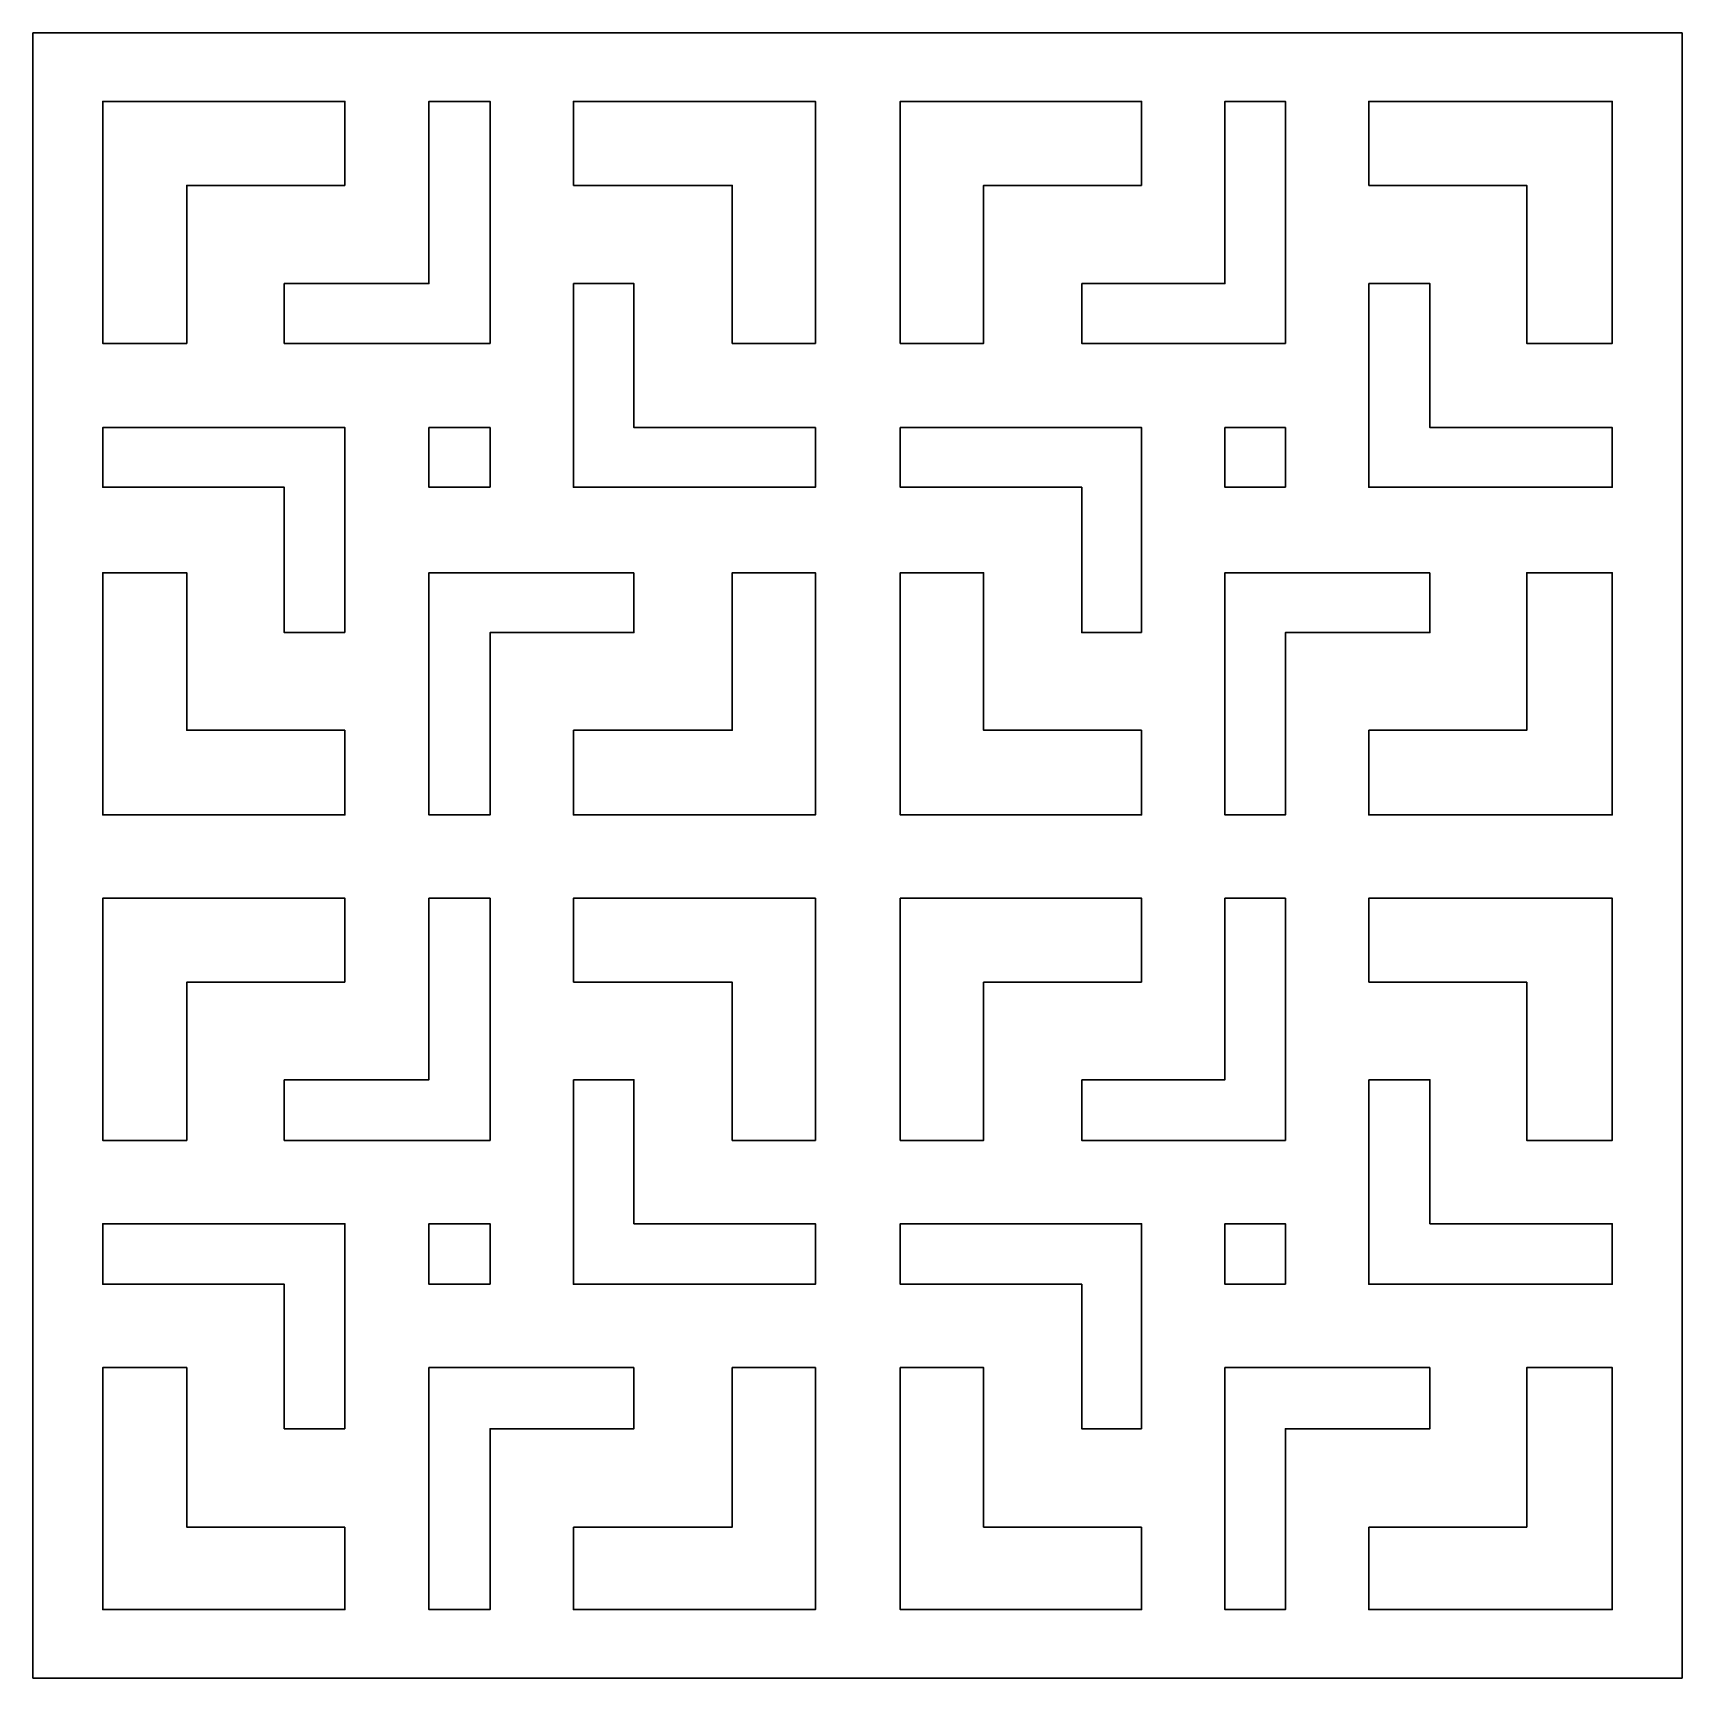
# Model space of a CAD drawing. Header units: centimetres. Extents: x 8.43 to 14.2, y -2.7 to 3.05.
import ezdxf

# ---------------------------------------------------------------- set-up
doc = ezdxf.new("R2010")
doc.units = ezdxf.units.CM
doc.header["$MEASUREMENT"] = 0
doc.layers.add('layer 1', color=7, linetype='Continuous')

msp = doc.modelspace()

# ---------------------------------------------------------------- linework, layer by layer
at = {"layer": 'layer 1', "color": 250, "lineweight": 30}
for points, knots in [([(8.43176, 3.05011), (8.43176, 3.05011), (14.1981, 3.05011), (14.1981, 3.05011), (14.1981, 3.05011), (14.1981, 3.05011), (14.1981, -2.7013), (14.1981, -2.7013), (14.1981, -2.7013), (14.1981, -2.7013), (8.43176, -2.7013), (8.43176, -2.7013), (8.43176, -2.7013), (8.43176, -2.7013), (8.43176, 3.05011), (8.43176, 3.05011)], [0, 0, 0, 0, 0.2, 0.2, 0.2, 0.2, 0.4, 0.4, 0.4, 0.4, 0.6, 0.6, 0.6, 0.6, 1, 1, 1, 1]), ([(9.52229, 2.51729), (9.52229, 2.51729), (9.52229, 2.81109), (9.52229, 2.81109), (9.52229, 2.81109), (9.52229, 2.81109), (8.67576, 2.81109), (8.67576, 2.81109), (8.67576, 2.81109), (8.67576, 2.81109), (8.67576, 1.96456), (8.67576, 1.96456), (8.67576, 1.96456), (8.67576, 1.96456), (8.96956, 1.96456), (8.96956, 1.96456), (8.96956, 1.96456), (8.96956, 1.96456), (8.96956, 2.51729), (8.96956, 2.51729), (8.96956, 2.51729), (8.96956, 2.51729), (9.52229, 2.51729), (9.52229, 2.51729)], [0, 0, 0, 0, 0.1428571, 0.1428571, 0.1428571, 0.1428571, 0.2857143, 0.2857143, 0.2857143, 0.2857143, 0.4285714, 0.4285714, 0.4285714, 0.4285714, 0.5714286, 0.5714286, 0.5714286, 0.5714286, 0.7142857, 0.7142857, 0.7142857, 0.7142857, 1, 1, 1, 1]), ([(9.31066, 2.1737), (9.31066, 2.1737), (9.81608, 2.1737), (9.81608, 2.1737), (9.81608, 2.1737), (9.81608, 2.1737), (9.81608, 2.81109), (9.81608, 2.81109), (9.81608, 2.81109), (9.81608, 2.81109), (10.03021, 2.81109), (10.03021, 2.81109), (10.03021, 2.81109), (10.03021, 2.81109), (10.03021, 1.96456), (10.03021, 1.96456), (10.03021, 1.96456), (10.03021, 1.96456), (9.31066, 1.96456), (9.31066, 1.96456), (9.31066, 1.96456), (9.31066, 1.96456), (9.31066, 2.1737), (9.31066, 2.1737)], [0, 0, 0, 0, 0.1428571, 0.1428571, 0.1428571, 0.1428571, 0.2857143, 0.2857143, 0.2857143, 0.2857143, 0.4285714, 0.4285714, 0.4285714, 0.4285714, 0.5714286, 0.5714286, 0.5714286, 0.5714286, 0.7142857, 0.7142857, 0.7142857, 0.7142857, 1, 1, 1, 1]), ([(10.32151, 2.51729), (10.32151, 2.51729), (10.32151, 2.81109), (10.32151, 2.81109), (10.32151, 2.81109), (10.32151, 2.81109), (11.16804, 2.81109), (11.16804, 2.81109), (11.16804, 2.81109), (11.16804, 2.81109), (11.16804, 1.96456), (11.16804, 1.96456), (11.16804, 1.96456), (11.16804, 1.96456), (10.87673, 1.96456), (10.87673, 1.96456), (10.87673, 1.96456), (10.87673, 1.96456), (10.87673, 2.51729), (10.87673, 2.51729), (10.87673, 2.51729), (10.87673, 2.51729), (10.32151, 2.51729), (10.32151, 2.51729)], [0, 0, 0, 0, 0.1428571, 0.1428571, 0.1428571, 0.1428571, 0.2857143, 0.2857143, 0.2857143, 0.2857143, 0.4285714, 0.4285714, 0.4285714, 0.4285714, 0.5714286, 0.5714286, 0.5714286, 0.5714286, 0.7142857, 0.7142857, 0.7142857, 0.7142857, 1, 1, 1, 1]), ([(12.30836, 2.51729), (12.30836, 2.51729), (12.30836, 2.81109), (12.30836, 2.81109), (12.30836, 2.81109), (12.30836, 2.81109), (11.46432, 2.81109), (11.46432, 2.81109), (11.46432, 2.81109), (11.46432, 2.81109), (11.46432, 1.96456), (11.46432, 1.96456), (11.46432, 1.96456), (11.46432, 1.96456), (11.75563, 1.96456), (11.75563, 1.96456), (11.75563, 1.96456), (11.75563, 1.96456), (11.75563, 2.51729), (11.75563, 2.51729), (11.75563, 2.51729), (11.75563, 2.51729), (12.30836, 2.51729), (12.30836, 2.51729)], [0, 0, 0, 0, 0.1428571, 0.1428571, 0.1428571, 0.1428571, 0.2857143, 0.2857143, 0.2857143, 0.2857143, 0.4285714, 0.4285714, 0.4285714, 0.4285714, 0.5714286, 0.5714286, 0.5714286, 0.5714286, 0.7142857, 0.7142857, 0.7142857, 0.7142857, 1, 1, 1, 1]), ([(12.09922, 2.1737), (12.09922, 2.1737), (12.59966, 2.1737), (12.59966, 2.1737), (12.59966, 2.1737), (12.59966, 2.1737), (12.59966, 2.81109), (12.59966, 2.81109), (12.59966, 2.81109), (12.59966, 2.81109), (12.81129, 2.81109), (12.81129, 2.81109), (12.81129, 2.81109), (12.81129, 2.81109), (12.81129, 1.96456), (12.81129, 1.96456), (12.81129, 1.96456), (12.81129, 1.96456), (12.09922, 1.96456), (12.09922, 1.96456), (12.09922, 1.96456), (12.09922, 1.96456), (12.09922, 2.1737), (12.09922, 2.1737)], [0, 0, 0, 0, 0.1428571, 0.1428571, 0.1428571, 0.1428571, 0.2857143, 0.2857143, 0.2857143, 0.2857143, 0.4285714, 0.4285714, 0.4285714, 0.4285714, 0.5714286, 0.5714286, 0.5714286, 0.5714286, 0.7142857, 0.7142857, 0.7142857, 0.7142857, 1, 1, 1, 1]), ([(13.1026, 2.51729), (13.1026, 2.51729), (13.1026, 2.81109), (13.1026, 2.81109), (13.1026, 2.81109), (13.1026, 2.81109), (13.95411, 2.81109), (13.95411, 2.81109), (13.95411, 2.81109), (13.95411, 2.81109), (13.95411, 1.96456), (13.95411, 1.96456), (13.95411, 1.96456), (13.95411, 1.96456), (13.65533, 1.96456), (13.65533, 1.96456), (13.65533, 1.96456), (13.65533, 1.96456), (13.65533, 2.51729), (13.65533, 2.51729), (13.65533, 2.51729), (13.65533, 2.51729), (13.1026, 2.51729), (13.1026, 2.51729)], [0, 0, 0, 0, 0.1428571, 0.1428571, 0.1428571, 0.1428571, 0.2857143, 0.2857143, 0.2857143, 0.2857143, 0.4285714, 0.4285714, 0.4285714, 0.4285714, 0.5714286, 0.5714286, 0.5714286, 0.5714286, 0.7142857, 0.7142857, 0.7142857, 0.7142857, 1, 1, 1, 1]), ([(10.32151, 2.1737), (10.32151, 2.1737), (10.53314, 2.1737), (10.53314, 2.1737), (10.53314, 2.1737), (10.53314, 2.1737), (10.53314, 1.67076), (10.53314, 1.67076), (10.53314, 1.67076), (10.53314, 1.67076), (11.16804, 1.67076), (11.16804, 1.67076), (11.16804, 1.67076), (11.16804, 1.67076), (11.16804, 1.46162), (11.16804, 1.46162), (11.16804, 1.46162), (11.16804, 1.46162), (10.32151, 1.46162), (10.32151, 1.46162), (10.32151, 1.46162), (10.32151, 1.46162), (10.32151, 2.1737), (10.32151, 2.1737)], [0, 0, 0, 0, 0.1428571, 0.1428571, 0.1428571, 0.1428571, 0.2857143, 0.2857143, 0.2857143, 0.2857143, 0.4285714, 0.4285714, 0.4285714, 0.4285714, 0.5714286, 0.5714286, 0.5714286, 0.5714286, 0.7142857, 0.7142857, 0.7142857, 0.7142857, 1, 1, 1, 1]), ([(13.1026, 2.1737), (13.1026, 2.1737), (13.31672, 2.1737), (13.31672, 2.1737), (13.31672, 2.1737), (13.31672, 2.1737), (13.31672, 1.67076), (13.31672, 1.67076), (13.31672, 1.67076), (13.31672, 1.67076), (13.95411, 1.67076), (13.95411, 1.67076), (13.95411, 1.67076), (13.95411, 1.67076), (13.95411, 1.46162), (13.95411, 1.46162), (13.95411, 1.46162), (13.95411, 1.46162), (13.1026, 1.46162), (13.1026, 1.46162), (13.1026, 1.46162), (13.1026, 1.46162), (13.1026, 2.1737), (13.1026, 2.1737)], [0, 0, 0, 0, 0.1428571, 0.1428571, 0.1428571, 0.1428571, 0.2857143, 0.2857143, 0.2857143, 0.2857143, 0.4285714, 0.4285714, 0.4285714, 0.4285714, 0.5714286, 0.5714286, 0.5714286, 0.5714286, 0.7142857, 0.7142857, 0.7142857, 0.7142857, 1, 1, 1, 1]), ([(9.52229, 0.95371), (9.52229, 0.95371), (9.31066, 0.95371), (9.31066, 0.95371), (9.31066, 0.95371), (9.31066, 0.95371), (9.31066, 1.46162), (9.31066, 1.46162), (9.31066, 1.46162), (9.31066, 1.46162), (8.67576, 1.46162), (8.67576, 1.46162), (8.67576, 1.46162), (8.67576, 1.46162), (8.67576, 1.67076), (8.67576, 1.67076), (8.67576, 1.67076), (8.67576, 1.67076), (9.52229, 1.67076), (9.52229, 1.67076), (9.52229, 1.67076), (9.52229, 1.67076), (9.52229, 0.95371), (9.52229, 0.95371)], [0, 0, 0, 0, 0.1428571, 0.1428571, 0.1428571, 0.1428571, 0.2857143, 0.2857143, 0.2857143, 0.2857143, 0.4285714, 0.4285714, 0.4285714, 0.4285714, 0.5714286, 0.5714286, 0.5714286, 0.5714286, 0.7142857, 0.7142857, 0.7142857, 0.7142857, 1, 1, 1, 1]), ([(10.03021, 1.46162), (10.03021, 1.46162), (9.81608, 1.46162), (9.81608, 1.46162), (9.81608, 1.46162), (9.81608, 1.46162), (9.81608, 1.67076), (9.81608, 1.67076), (9.81608, 1.67076), (9.81608, 1.67076), (10.03021, 1.67076), (10.03021, 1.67076), (10.03021, 1.67076), (10.03021, 1.67076), (10.03021, 1.46162), (10.03021, 1.46162)], [0, 0, 0, 0, 0.2, 0.2, 0.2, 0.2, 0.4, 0.4, 0.4, 0.4, 0.6, 0.6, 0.6, 0.6, 1, 1, 1, 1]), ([(12.30836, 0.95371), (12.30836, 0.95371), (12.09922, 0.95371), (12.09922, 0.95371), (12.09922, 0.95371), (12.09922, 0.95371), (12.09922, 1.46162), (12.09922, 1.46162), (12.09922, 1.46162), (12.09922, 1.46162), (11.46432, 1.46162), (11.46432, 1.46162), (11.46432, 1.46162), (11.46432, 1.46162), (11.46432, 1.67076), (11.46432, 1.67076), (11.46432, 1.67076), (11.46432, 1.67076), (12.30836, 1.67076), (12.30836, 1.67076), (12.30836, 1.67076), (12.30836, 1.67076), (12.30836, 0.95371), (12.30836, 0.95371)], [0, 0, 0, 0, 0.1428571, 0.1428571, 0.1428571, 0.1428571, 0.2857143, 0.2857143, 0.2857143, 0.2857143, 0.4285714, 0.4285714, 0.4285714, 0.4285714, 0.5714286, 0.5714286, 0.5714286, 0.5714286, 0.7142857, 0.7142857, 0.7142857, 0.7142857, 1, 1, 1, 1]), ([(12.81129, 1.46162), (12.81129, 1.46162), (12.59966, 1.46162), (12.59966, 1.46162), (12.59966, 1.46162), (12.59966, 1.46162), (12.59966, 1.67076), (12.59966, 1.67076), (12.59966, 1.67076), (12.59966, 1.67076), (12.81129, 1.67076), (12.81129, 1.67076), (12.81129, 1.67076), (12.81129, 1.67076), (12.81129, 1.46162), (12.81129, 1.46162)], [0, 0, 0, 0, 0.2, 0.2, 0.2, 0.2, 0.4, 0.4, 0.4, 0.4, 0.6, 0.6, 0.6, 0.6, 1, 1, 1, 1]), ([(9.52229, 0.6126), (9.52229, 0.6126), (9.52229, 0.31632), (9.52229, 0.31632), (9.52229, 0.31632), (9.52229, 0.31632), (8.67576, 0.31632), (8.67576, 0.31632), (8.67576, 0.31632), (8.67576, 0.31632), (8.67576, 1.16285), (8.67576, 1.16285), (8.67576, 1.16285), (8.67576, 1.16285), (8.96956, 1.16285), (8.96956, 1.16285), (8.96956, 1.16285), (8.96956, 1.16285), (8.96956, 0.6126), (8.96956, 0.6126), (8.96956, 0.6126), (8.96956, 0.6126), (9.52229, 0.6126), (9.52229, 0.6126)], [0, 0, 0, 0, 0.1428571, 0.1428571, 0.1428571, 0.1428571, 0.2857143, 0.2857143, 0.2857143, 0.2857143, 0.4285714, 0.4285714, 0.4285714, 0.4285714, 0.5714286, 0.5714286, 0.5714286, 0.5714286, 0.7142857, 0.7142857, 0.7142857, 0.7142857, 1, 1, 1, 1]), ([(10.53314, 1.16285), (10.53314, 1.16285), (10.53314, 0.95371), (10.53314, 0.95371), (10.53314, 0.95371), (10.53314, 0.95371), (10.03021, 0.95371), (10.03021, 0.95371), (10.03021, 0.95371), (10.03021, 0.95371), (10.03021, 0.31632), (10.03021, 0.31632), (10.03021, 0.31632), (10.03021, 0.31632), (9.81608, 0.31632), (9.81608, 0.31632), (9.81608, 0.31632), (9.81608, 0.31632), (9.81608, 1.16285), (9.81608, 1.16285), (9.81608, 1.16285), (9.81608, 1.16285), (10.53314, 1.16285), (10.53314, 1.16285)], [0, 0, 0, 0, 0.1428571, 0.1428571, 0.1428571, 0.1428571, 0.2857143, 0.2857143, 0.2857143, 0.2857143, 0.4285714, 0.4285714, 0.4285714, 0.4285714, 0.5714286, 0.5714286, 0.5714286, 0.5714286, 0.7142857, 0.7142857, 0.7142857, 0.7142857, 1, 1, 1, 1]), ([(10.32151, 0.6126), (10.32151, 0.6126), (10.32151, 0.31632), (10.32151, 0.31632), (10.32151, 0.31632), (10.32151, 0.31632), (11.16804, 0.31632), (11.16804, 0.31632), (11.16804, 0.31632), (11.16804, 0.31632), (11.16804, 1.16285), (11.16804, 1.16285), (11.16804, 1.16285), (11.16804, 1.16285), (10.87673, 1.16285), (10.87673, 1.16285), (10.87673, 1.16285), (10.87673, 1.16285), (10.87673, 0.6126), (10.87673, 0.6126), (10.87673, 0.6126), (10.87673, 0.6126), (10.32151, 0.6126), (10.32151, 0.6126)], [0, 0, 0, 0, 0.1428571, 0.1428571, 0.1428571, 0.1428571, 0.2857143, 0.2857143, 0.2857143, 0.2857143, 0.4285714, 0.4285714, 0.4285714, 0.4285714, 0.5714286, 0.5714286, 0.5714286, 0.5714286, 0.7142857, 0.7142857, 0.7142857, 0.7142857, 1, 1, 1, 1]), ([(12.30836, 0.6126), (12.30836, 0.6126), (12.30836, 0.31632), (12.30836, 0.31632), (12.30836, 0.31632), (12.30836, 0.31632), (11.46432, 0.31632), (11.46432, 0.31632), (11.46432, 0.31632), (11.46432, 0.31632), (11.46432, 1.16285), (11.46432, 1.16285), (11.46432, 1.16285), (11.46432, 1.16285), (11.75563, 1.16285), (11.75563, 1.16285), (11.75563, 1.16285), (11.75563, 1.16285), (11.75563, 0.6126), (11.75563, 0.6126), (11.75563, 0.6126), (11.75563, 0.6126), (12.30836, 0.6126), (12.30836, 0.6126)], [0, 0, 0, 0, 0.1428571, 0.1428571, 0.1428571, 0.1428571, 0.2857143, 0.2857143, 0.2857143, 0.2857143, 0.4285714, 0.4285714, 0.4285714, 0.4285714, 0.5714286, 0.5714286, 0.5714286, 0.5714286, 0.7142857, 0.7142857, 0.7142857, 0.7142857, 1, 1, 1, 1]), ([(13.31672, 1.16285), (13.31672, 1.16285), (13.31672, 0.95371), (13.31672, 0.95371), (13.31672, 0.95371), (13.31672, 0.95371), (12.81129, 0.95371), (12.81129, 0.95371), (12.81129, 0.95371), (12.81129, 0.95371), (12.81129, 0.31632), (12.81129, 0.31632), (12.81129, 0.31632), (12.81129, 0.31632), (12.59966, 0.31632), (12.59966, 0.31632), (12.59966, 0.31632), (12.59966, 0.31632), (12.59966, 1.16285), (12.59966, 1.16285), (12.59966, 1.16285), (12.59966, 1.16285), (13.31672, 1.16285), (13.31672, 1.16285)], [0, 0, 0, 0, 0.1428571, 0.1428571, 0.1428571, 0.1428571, 0.2857143, 0.2857143, 0.2857143, 0.2857143, 0.4285714, 0.4285714, 0.4285714, 0.4285714, 0.5714286, 0.5714286, 0.5714286, 0.5714286, 0.7142857, 0.7142857, 0.7142857, 0.7142857, 1, 1, 1, 1]), ([(13.1026, 0.6126), (13.1026, 0.6126), (13.1026, 0.31632), (13.1026, 0.31632), (13.1026, 0.31632), (13.1026, 0.31632), (13.95411, 0.31632), (13.95411, 0.31632), (13.95411, 0.31632), (13.95411, 0.31632), (13.95411, 1.16285), (13.95411, 1.16285), (13.95411, 1.16285), (13.95411, 1.16285), (13.65533, 1.16285), (13.65533, 1.16285), (13.65533, 1.16285), (13.65533, 1.16285), (13.65533, 0.6126), (13.65533, 0.6126), (13.65533, 0.6126), (13.65533, 0.6126), (13.1026, 0.6126), (13.1026, 0.6126)], [0, 0, 0, 0, 0.1428571, 0.1428571, 0.1428571, 0.1428571, 0.2857143, 0.2857143, 0.2857143, 0.2857143, 0.4285714, 0.4285714, 0.4285714, 0.4285714, 0.5714286, 0.5714286, 0.5714286, 0.5714286, 0.7142857, 0.7142857, 0.7142857, 0.7142857, 1, 1, 1, 1]), ([(9.52229, -0.26878), (9.52229, -0.26878), (9.52229, 0.02502), (9.52229, 0.02502), (9.52229, 0.02502), (9.52229, 0.02502), (8.67576, 0.02502), (8.67576, 0.02502), (8.67576, 0.02502), (8.67576, 0.02502), (8.67576, -0.82151), (8.67576, -0.82151), (8.67576, -0.82151), (8.67576, -0.82151), (8.96956, -0.82151), (8.96956, -0.82151), (8.96956, -0.82151), (8.96956, -0.82151), (8.96956, -0.26878), (8.96956, -0.26878), (8.96956, -0.26878), (8.96956, -0.26878), (9.52229, -0.26878), (9.52229, -0.26878)], [0, 0, 0, 0, 0.1428571, 0.1428571, 0.1428571, 0.1428571, 0.2857143, 0.2857143, 0.2857143, 0.2857143, 0.4285714, 0.4285714, 0.4285714, 0.4285714, 0.5714286, 0.5714286, 0.5714286, 0.5714286, 0.7142857, 0.7142857, 0.7142857, 0.7142857, 1, 1, 1, 1]), ([(9.31066, -0.60988), (9.31066, -0.60988), (9.81608, -0.60988), (9.81608, -0.60988), (9.81608, -0.60988), (9.81608, -0.60988), (9.81608, 0.02502), (9.81608, 0.02502), (9.81608, 0.02502), (9.81608, 0.02502), (10.03021, 0.02502), (10.03021, 0.02502), (10.03021, 0.02502), (10.03021, 0.02502), (10.03021, -0.82151), (10.03021, -0.82151), (10.03021, -0.82151), (10.03021, -0.82151), (9.31066, -0.82151), (9.31066, -0.82151), (9.31066, -0.82151), (9.31066, -0.82151), (9.31066, -0.60988), (9.31066, -0.60988)], [0, 0, 0, 0, 0.1428571, 0.1428571, 0.1428571, 0.1428571, 0.2857143, 0.2857143, 0.2857143, 0.2857143, 0.4285714, 0.4285714, 0.4285714, 0.4285714, 0.5714286, 0.5714286, 0.5714286, 0.5714286, 0.7142857, 0.7142857, 0.7142857, 0.7142857, 1, 1, 1, 1]), ([(10.32151, -0.26878), (10.32151, -0.26878), (10.32151, 0.02502), (10.32151, 0.02502), (10.32151, 0.02502), (10.32151, 0.02502), (11.16804, 0.02502), (11.16804, 0.02502), (11.16804, 0.02502), (11.16804, 0.02502), (11.16804, -0.82151), (11.16804, -0.82151), (11.16804, -0.82151), (11.16804, -0.82151), (10.87673, -0.82151), (10.87673, -0.82151), (10.87673, -0.82151), (10.87673, -0.82151), (10.87673, -0.26878), (10.87673, -0.26878), (10.87673, -0.26878), (10.87673, -0.26878), (10.32151, -0.26878), (10.32151, -0.26878)], [0, 0, 0, 0, 0.1428571, 0.1428571, 0.1428571, 0.1428571, 0.2857143, 0.2857143, 0.2857143, 0.2857143, 0.4285714, 0.4285714, 0.4285714, 0.4285714, 0.5714286, 0.5714286, 0.5714286, 0.5714286, 0.7142857, 0.7142857, 0.7142857, 0.7142857, 1, 1, 1, 1]), ([(12.30836, -0.26878), (12.30836, -0.26878), (12.30836, 0.02502), (12.30836, 0.02502), (12.30836, 0.02502), (12.30836, 0.02502), (11.46432, 0.02502), (11.46432, 0.02502), (11.46432, 0.02502), (11.46432, 0.02502), (11.46432, -0.82151), (11.46432, -0.82151), (11.46432, -0.82151), (11.46432, -0.82151), (11.75563, -0.82151), (11.75563, -0.82151), (11.75563, -0.82151), (11.75563, -0.82151), (11.75563, -0.26878), (11.75563, -0.26878), (11.75563, -0.26878), (11.75563, -0.26878), (12.30836, -0.26878), (12.30836, -0.26878)], [0, 0, 0, 0, 0.1428571, 0.1428571, 0.1428571, 0.1428571, 0.2857143, 0.2857143, 0.2857143, 0.2857143, 0.4285714, 0.4285714, 0.4285714, 0.4285714, 0.5714286, 0.5714286, 0.5714286, 0.5714286, 0.7142857, 0.7142857, 0.7142857, 0.7142857, 1, 1, 1, 1]), ([(12.09922, -0.60988), (12.09922, -0.60988), (12.59966, -0.60988), (12.59966, -0.60988), (12.59966, -0.60988), (12.59966, -0.60988), (12.59966, 0.02502), (12.59966, 0.02502), (12.59966, 0.02502), (12.59966, 0.02502), (12.81129, 0.02502), (12.81129, 0.02502), (12.81129, 0.02502), (12.81129, 0.02502), (12.81129, -0.82151), (12.81129, -0.82151), (12.81129, -0.82151), (12.81129, -0.82151), (12.09922, -0.82151), (12.09922, -0.82151), (12.09922, -0.82151), (12.09922, -0.82151), (12.09922, -0.60988), (12.09922, -0.60988)], [0, 0, 0, 0, 0.1428571, 0.1428571, 0.1428571, 0.1428571, 0.2857143, 0.2857143, 0.2857143, 0.2857143, 0.4285714, 0.4285714, 0.4285714, 0.4285714, 0.5714286, 0.5714286, 0.5714286, 0.5714286, 0.7142857, 0.7142857, 0.7142857, 0.7142857, 1, 1, 1, 1]), ([(13.1026, -0.26878), (13.1026, -0.26878), (13.1026, 0.02502), (13.1026, 0.02502), (13.1026, 0.02502), (13.1026, 0.02502), (13.95411, 0.02502), (13.95411, 0.02502), (13.95411, 0.02502), (13.95411, 0.02502), (13.95411, -0.82151), (13.95411, -0.82151), (13.95411, -0.82151), (13.95411, -0.82151), (13.65533, -0.82151), (13.65533, -0.82151), (13.65533, -0.82151), (13.65533, -0.82151), (13.65533, -0.26878), (13.65533, -0.26878), (13.65533, -0.26878), (13.65533, -0.26878), (13.1026, -0.26878), (13.1026, -0.26878)], [0, 0, 0, 0, 0.1428571, 0.1428571, 0.1428571, 0.1428571, 0.2857143, 0.2857143, 0.2857143, 0.2857143, 0.4285714, 0.4285714, 0.4285714, 0.4285714, 0.5714286, 0.5714286, 0.5714286, 0.5714286, 0.7142857, 0.7142857, 0.7142857, 0.7142857, 1, 1, 1, 1]), ([(10.32151, -0.60988), (10.32151, -0.60988), (10.53314, -0.60988), (10.53314, -0.60988), (10.53314, -0.60988), (10.53314, -0.60988), (10.53314, -1.11282), (10.53314, -1.11282), (10.53314, -1.11282), (10.53314, -1.11282), (11.16804, -1.11282), (11.16804, -1.11282), (11.16804, -1.11282), (11.16804, -1.11282), (11.16804, -1.32445), (11.16804, -1.32445), (11.16804, -1.32445), (11.16804, -1.32445), (10.32151, -1.32445), (10.32151, -1.32445), (10.32151, -1.32445), (10.32151, -1.32445), (10.32151, -0.60988), (10.32151, -0.60988)], [0, 0, 0, 0, 0.1428571, 0.1428571, 0.1428571, 0.1428571, 0.2857143, 0.2857143, 0.2857143, 0.2857143, 0.4285714, 0.4285714, 0.4285714, 0.4285714, 0.5714286, 0.5714286, 0.5714286, 0.5714286, 0.7142857, 0.7142857, 0.7142857, 0.7142857, 1, 1, 1, 1]), ([(13.1026, -0.60988), (13.1026, -0.60988), (13.31672, -0.60988), (13.31672, -0.60988), (13.31672, -0.60988), (13.31672, -0.60988), (13.31672, -1.11282), (13.31672, -1.11282), (13.31672, -1.11282), (13.31672, -1.11282), (13.95411, -1.11282), (13.95411, -1.11282), (13.95411, -1.11282), (13.95411, -1.11282), (13.95411, -1.32445), (13.95411, -1.32445), (13.95411, -1.32445), (13.95411, -1.32445), (13.1026, -1.32445), (13.1026, -1.32445), (13.1026, -1.32445), (13.1026, -1.32445), (13.1026, -0.60988), (13.1026, -0.60988)], [0, 0, 0, 0, 0.1428571, 0.1428571, 0.1428571, 0.1428571, 0.2857143, 0.2857143, 0.2857143, 0.2857143, 0.4285714, 0.4285714, 0.4285714, 0.4285714, 0.5714286, 0.5714286, 0.5714286, 0.5714286, 0.7142857, 0.7142857, 0.7142857, 0.7142857, 1, 1, 1, 1]), ([(9.52229, -1.82988), (9.52229, -1.82988), (9.31066, -1.82988), (9.31066, -1.82988), (9.31066, -1.82988), (9.31066, -1.82988), (9.31066, -1.32445), (9.31066, -1.32445), (9.31066, -1.32445), (9.31066, -1.32445), (8.67576, -1.32445), (8.67576, -1.32445), (8.67576, -1.32445), (8.67576, -1.32445), (8.67576, -1.11282), (8.67576, -1.11282), (8.67576, -1.11282), (8.67576, -1.11282), (9.52229, -1.11282), (9.52229, -1.11282), (9.52229, -1.11282), (9.52229, -1.11282), (9.52229, -1.82988), (9.52229, -1.82988)], [0, 0, 0, 0, 0.1428571, 0.1428571, 0.1428571, 0.1428571, 0.2857143, 0.2857143, 0.2857143, 0.2857143, 0.4285714, 0.4285714, 0.4285714, 0.4285714, 0.5714286, 0.5714286, 0.5714286, 0.5714286, 0.7142857, 0.7142857, 0.7142857, 0.7142857, 1, 1, 1, 1]), ([(10.03021, -1.32445), (10.03021, -1.32445), (9.81608, -1.32445), (9.81608, -1.32445), (9.81608, -1.32445), (9.81608, -1.32445), (9.81608, -1.11282), (9.81608, -1.11282), (9.81608, -1.11282), (9.81608, -1.11282), (10.03021, -1.11282), (10.03021, -1.11282), (10.03021, -1.11282), (10.03021, -1.11282), (10.03021, -1.32445), (10.03021, -1.32445)], [0, 0, 0, 0, 0.2, 0.2, 0.2, 0.2, 0.4, 0.4, 0.4, 0.4, 0.6, 0.6, 0.6, 0.6, 1, 1, 1, 1]), ([(12.30836, -1.82988), (12.30836, -1.82988), (12.09922, -1.82988), (12.09922, -1.82988), (12.09922, -1.82988), (12.09922, -1.82988), (12.09922, -1.32445), (12.09922, -1.32445), (12.09922, -1.32445), (12.09922, -1.32445), (11.46432, -1.32445), (11.46432, -1.32445), (11.46432, -1.32445), (11.46432, -1.32445), (11.46432, -1.11282), (11.46432, -1.11282), (11.46432, -1.11282), (11.46432, -1.11282), (12.30836, -1.11282), (12.30836, -1.11282), (12.30836, -1.11282), (12.30836, -1.11282), (12.30836, -1.82988), (12.30836, -1.82988)], [0, 0, 0, 0, 0.1428571, 0.1428571, 0.1428571, 0.1428571, 0.2857143, 0.2857143, 0.2857143, 0.2857143, 0.4285714, 0.4285714, 0.4285714, 0.4285714, 0.5714286, 0.5714286, 0.5714286, 0.5714286, 0.7142857, 0.7142857, 0.7142857, 0.7142857, 1, 1, 1, 1]), ([(12.81129, -1.32445), (12.81129, -1.32445), (12.59966, -1.32445), (12.59966, -1.32445), (12.59966, -1.32445), (12.59966, -1.32445), (12.59966, -1.11282), (12.59966, -1.11282), (12.59966, -1.11282), (12.59966, -1.11282), (12.81129, -1.11282), (12.81129, -1.11282), (12.81129, -1.11282), (12.81129, -1.11282), (12.81129, -1.32445), (12.81129, -1.32445)], [0, 0, 0, 0, 0.2, 0.2, 0.2, 0.2, 0.4, 0.4, 0.4, 0.4, 0.6, 0.6, 0.6, 0.6, 1, 1, 1, 1]), ([(9.52229, -2.17347), (9.52229, -2.17347), (9.52229, -2.46228), (9.52229, -2.46228), (9.52229, -2.46228), (9.52229, -2.46228), (8.67576, -2.46228), (8.67576, -2.46228), (8.67576, -2.46228), (8.67576, -2.46228), (8.67576, -1.61575), (8.67576, -1.61575), (8.67576, -1.61575), (8.67576, -1.61575), (8.96956, -1.61575), (8.96956, -1.61575), (8.96956, -1.61575), (8.96956, -1.61575), (8.96956, -2.17347), (8.96956, -2.17347), (8.96956, -2.17347), (8.96956, -2.17347), (9.52229, -2.17347), (9.52229, -2.17347)], [0, 0, 0, 0, 0.1428571, 0.1428571, 0.1428571, 0.1428571, 0.2857143, 0.2857143, 0.2857143, 0.2857143, 0.4285714, 0.4285714, 0.4285714, 0.4285714, 0.5714286, 0.5714286, 0.5714286, 0.5714286, 0.7142857, 0.7142857, 0.7142857, 0.7142857, 1, 1, 1, 1]), ([(10.53314, -1.61575), (10.53314, -1.61575), (10.53314, -1.82988), (10.53314, -1.82988), (10.53314, -1.82988), (10.53314, -1.82988), (10.03021, -1.82988), (10.03021, -1.82988), (10.03021, -1.82988), (10.03021, -1.82988), (10.03021, -2.46228), (10.03021, -2.46228), (10.03021, -2.46228), (10.03021, -2.46228), (9.81608, -2.46228), (9.81608, -2.46228), (9.81608, -2.46228), (9.81608, -2.46228), (9.81608, -1.61575), (9.81608, -1.61575), (9.81608, -1.61575), (9.81608, -1.61575), (10.53314, -1.61575), (10.53314, -1.61575)], [0, 0, 0, 0, 0.1428571, 0.1428571, 0.1428571, 0.1428571, 0.2857143, 0.2857143, 0.2857143, 0.2857143, 0.4285714, 0.4285714, 0.4285714, 0.4285714, 0.5714286, 0.5714286, 0.5714286, 0.5714286, 0.7142857, 0.7142857, 0.7142857, 0.7142857, 1, 1, 1, 1]), ([(10.32151, -2.17347), (10.32151, -2.17347), (10.32151, -2.46228), (10.32151, -2.46228), (10.32151, -2.46228), (10.32151, -2.46228), (11.16804, -2.46228), (11.16804, -2.46228), (11.16804, -2.46228), (11.16804, -2.46228), (11.16804, -1.61575), (11.16804, -1.61575), (11.16804, -1.61575), (11.16804, -1.61575), (10.87673, -1.61575), (10.87673, -1.61575), (10.87673, -1.61575), (10.87673, -1.61575), (10.87673, -2.17347), (10.87673, -2.17347), (10.87673, -2.17347), (10.87673, -2.17347), (10.32151, -2.17347), (10.32151, -2.17347)], [0, 0, 0, 0, 0.1428571, 0.1428571, 0.1428571, 0.1428571, 0.2857143, 0.2857143, 0.2857143, 0.2857143, 0.4285714, 0.4285714, 0.4285714, 0.4285714, 0.5714286, 0.5714286, 0.5714286, 0.5714286, 0.7142857, 0.7142857, 0.7142857, 0.7142857, 1, 1, 1, 1]), ([(12.30836, -2.17347), (12.30836, -2.17347), (12.30836, -2.46228), (12.30836, -2.46228), (12.30836, -2.46228), (12.30836, -2.46228), (11.46432, -2.46228), (11.46432, -2.46228), (11.46432, -2.46228), (11.46432, -2.46228), (11.46432, -1.61575), (11.46432, -1.61575), (11.46432, -1.61575), (11.46432, -1.61575), (11.75563, -1.61575), (11.75563, -1.61575), (11.75563, -1.61575), (11.75563, -1.61575), (11.75563, -2.17347), (11.75563, -2.17347), (11.75563, -2.17347), (11.75563, -2.17347), (12.30836, -2.17347), (12.30836, -2.17347)], [0, 0, 0, 0, 0.1428571, 0.1428571, 0.1428571, 0.1428571, 0.2857143, 0.2857143, 0.2857143, 0.2857143, 0.4285714, 0.4285714, 0.4285714, 0.4285714, 0.5714286, 0.5714286, 0.5714286, 0.5714286, 0.7142857, 0.7142857, 0.7142857, 0.7142857, 1, 1, 1, 1]), ([(13.31672, -1.61575), (13.31672, -1.61575), (13.31672, -1.82988), (13.31672, -1.82988), (13.31672, -1.82988), (13.31672, -1.82988), (12.81129, -1.82988), (12.81129, -1.82988), (12.81129, -1.82988), (12.81129, -1.82988), (12.81129, -2.46228), (12.81129, -2.46228), (12.81129, -2.46228), (12.81129, -2.46228), (12.59966, -2.46228), (12.59966, -2.46228), (12.59966, -2.46228), (12.59966, -2.46228), (12.59966, -1.61575), (12.59966, -1.61575), (12.59966, -1.61575), (12.59966, -1.61575), (13.31672, -1.61575), (13.31672, -1.61575)], [0, 0, 0, 0, 0.1428571, 0.1428571, 0.1428571, 0.1428571, 0.2857143, 0.2857143, 0.2857143, 0.2857143, 0.4285714, 0.4285714, 0.4285714, 0.4285714, 0.5714286, 0.5714286, 0.5714286, 0.5714286, 0.7142857, 0.7142857, 0.7142857, 0.7142857, 1, 1, 1, 1]), ([(13.1026, -2.17347), (13.1026, -2.17347), (13.1026, -2.46228), (13.1026, -2.46228), (13.1026, -2.46228), (13.1026, -2.46228), (13.95411, -2.46228), (13.95411, -2.46228), (13.95411, -2.46228), (13.95411, -2.46228), (13.95411, -1.61575), (13.95411, -1.61575), (13.95411, -1.61575), (13.95411, -1.61575), (13.65533, -1.61575), (13.65533, -1.61575), (13.65533, -1.61575), (13.65533, -1.61575), (13.65533, -2.17347), (13.65533, -2.17347), (13.65533, -2.17347), (13.65533, -2.17347), (13.1026, -2.17347), (13.1026, -2.17347)], [0, 0, 0, 0, 0.1428571, 0.1428571, 0.1428571, 0.1428571, 0.2857143, 0.2857143, 0.2857143, 0.2857143, 0.4285714, 0.4285714, 0.4285714, 0.4285714, 0.5714286, 0.5714286, 0.5714286, 0.5714286, 0.7142857, 0.7142857, 0.7142857, 0.7142857, 1, 1, 1, 1])]:
    msp.add_open_spline(points, degree=3, knots=knots, dxfattribs=at)

doc.saveas('drawing.dxf')
